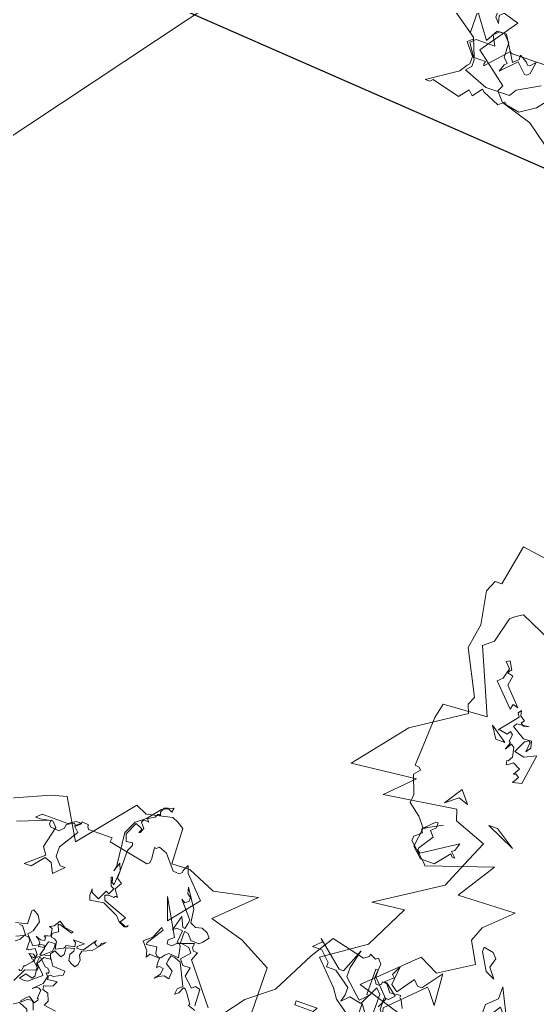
# Model space of a CAD drawing. Header units: metres. Extents: x -71 to 881, y -503 to 661.
# Drawn here: x 210.94 to 215.14, y 556.47 to 564.47 of the extents above; entities that cross this region are included whole.
import ezdxf

# ---------------------------------------------------------------- set-up
doc = ezdxf.new("R2010")
doc.units = ezdxf.units.M
doc.layers.add('04. Pisos', color=8, linetype='Continuous', lineweight=5)
doc.layers.add('ARBRE', color=100, linetype='Continuous', lineweight=13, true_color=0x00ff3f)

# ---------------------------------------------------------------- blocks, each defined once
blk = doc.blocks.new('WMF2', base_point=(0, 0.01))
at = {"color": 251, "lineweight": 0, "true_color": 0x636466}
for points in [[(81.23, -212.64), (86.45, -202.37), (92.4, -197.64), (98.49, -189.57)], [(99.88, -192.88), (107.36, -202.17), (106.64, -204.2), (107.63, -204.27), (108.14, -204.87), (108.06, -205.98), (111.91, -204.61), (112.96, -203.7), (114.06, -203.79), (114.16, -204.2), (114.12, -204.74), (112.93, -205.76), (117.77, -214.23), (115.81, -208.91), (110.13, -215.92), (115.04, -221.02), (115.66, -222.79), (116.35, -221.31), (116.39, -220.76), (116.99, -220.25), (118.51, -220.38), (121.42, -223.82), (123.45, -224.55), (124.06, -224.04), (124.6, -224.1), (124.28, -221.43), (124.37, -220.32), (124.97, -219.82), (134.84, -221.76), (134.73, -222.86), (140.59, -222.8), (140.98, -223.38), (140.96, -223.82), (142.59, -223.95), (142.62, -223.52), (143.7, -222.51), (144.2, -223.11), (145.93, -222.16), (146.02, -221.17), (147.09, -220.14), (149.19, -220.32), (149.69, -220.93), (149.6, -221.91), (157.24, -218.9)], [(202.85, -164.87), (210.8, -168.41), (212.43, -167.44), (213.62, -166.42), (215.13, -160.27), (217.5, -158.38), (210.72, -142.97), (221.5, -142.28), (222.26, -138.6), (222.84, -126.51), (221.75, -126.41), (221.24, -125.83), (222.46, -124.38), (220.76, -119.93), (220.93, -117.85), (217.92, -115.52), (216.01, -113.25), (211.75, -115.52), (215.09, -113.71), (215.69, -113.21), (216.23, -113.25), (216.29, -112.71), (215.78, -112.1), (217.44, -110.7), (217.53, -109.6), (213.13, -105.6), (212.64, -105.02), (197.13, -110.25), (202.88, -101.16), (188.84, -101.73), (195.03, -95.86), (196.4, -92.3), (193.55, -87.25), (201.48, -82.18), (206.17, -84.52), (217.5, -73.62), (205.76, -70.03), (212.07, -61.12), (204.08, -54.99), (204.77, -53.52), (202.84, -51.25), (195.1, -48.95), (190.12, -45.33)], [(56.89, -208.24), (57.74, -209.97), (58.25, -210.45), (58.2, -211), (60.88, -210.67), (62.28, -212.43), (63.37, -212.54), (63.42, -211.98), (64, -211.48), (64.56, -211.53), (65.45, -212.71), (65.14, -216.33), (66.13, -217.51), (66.73, -217.02), (68.24, -217.69), (68.28, -217.15), (69.45, -216.26), (77.76, -218.17), (81.23, -212.64), (81.23, -212.64)], [(205.44, -181.84), (216.23, -183.49), (218.11, -173.58), (219.76, -173.52), (220.92, -170.8), (219.49, -162.84), (220.49, -156.77), (215.08, -146.26), (215.94, -144.26), (215.12, -142.21), (227.2, -134.24), (237.13, -121.84), (221.43, -123.58), (227.53, -117.47), (210.08, -120.09), (209.21, -117.47), (201.41, -114.58), (204.04, -108.47), (206.64, -102.36), (221.47, -92.77), (213.62, -93.64), (218.84, -83.17), (228.67, -76.4), (223.08, -70.7), (221.59, -68.47), (214.46, -63.39), (212.7, -59.01), (209.83, -58.98), (210.04, -58.28), (209.88, -57.88), (205.22, -63.07), (204.55, -62.86), (196.2, -62.98)], [(89.7, -182.43), (90.01, -206.45), (97.85, -210.62), (106.23, -212.96), (97.57, -221.28), (108.11, -219.06), (114.95, -222), (119.42, -221.88), (119.84, -230.55), (121.43, -231.58), (122.86, -232.19), (129.04, -230.77), (131.8, -232.03), (142.53, -219.05), (147.98, -228.38), (151.61, -227.39), (162.65, -222.48)], [(220.57, -50.22), (221.79, -50.2), (214.78, -54.92), (213.59, -56.76), (213.1, -57.26), (213.13, -59.1), (215.47, -61.97), (214.27, -63.08), (215.5, -64.29), (215.56, -69.52), (211.34, -63.72), (209.67, -66.67), (207.37, -66.7), (203.77, -60.91), (202.56, -62.13), (202.58, -63.23), (200.85, -62.15), (200.24, -61.55), (199.64, -61.56), (198.56, -62.79), (199.01, -59.87), (199.61, -59.26), (200.21, -59.24), (202.55, -61.52), (206.05, -57.94), (205.47, -59.78), (204.85, -60.28), (206.1, -61.48), (206.14, -65.01), (207.85, -66.7), (209.07, -66.69), (210.27, -65.56), (209.03, -63.15), (213.66, -63.1), (214.86, -61.99), (212.51, -58.47), (212.49, -56.77), (213.57, -55.55), (207.7, -53.3), (201.85, -53.37), (200.78, -55.09), (195.57, -58.07)], [(192.02, -56.41), (194.9, -52.85), (198.42, -50.48), (201.82, -51.06), (202.43, -51.55), (203.66, -50.42), (207.69, -52.09), (208.3, -52.68), (210.1, -50.35), (211.21, -51.44), (213, -49.09), (219.97, -50.84), (220.57, -50.22), (220.57, -50.22)], [(211.1, -72.56), (210.01, -72.56), (208.8, -73.77), (211.73, -76.09), (212.35, -76.09), (210.51, -77.8), (211.1, -78.4), (210.01, -80.71), (210.51, -76.09), (208.8, -74.88), (205.88, -79.01), (204.66, -77.8), (203.56, -77.8), (200.04, -82.55), (199.42, -74.88), (201.73, -77.8), (202.34, -78.4), (210.51, -70.25), (210.01, -68.43), (211.1, -69.64), (211.1, -72.56), (211.1, -72.56)], [(184.65, -79.77), (186.95, -76.25), (186.95, -75.04), (188.18, -76.25), (188.18, -79.17), (185.74, -81.48), (185.74, -84.42), (181.72, -76.25), (184.65, -79.77), (184.65, -79.77)], [(110.5, -210.3), (109.11, -209.66), (107.56, -210.01), (106.1, -209.43), (105.21, -208.37), (106.3, -206.96), (107.08, -206.3), (109.11, -206.4), (110.23, -207.75), (111.21, -207.86), (111.17, -205.1), (108.98, -204.68), (108.09, -203.61), (109.95, -201.54), (108.82, -200.21), (107.05, -200.28), (107.47, -198.09), (105.17, -195.92), (104.39, -196.59), (103.18, -196.28), (102.97, -192.24)], [(102.6, -191.22), (104.51, -191.89), (104.23, -192.12), (105.81, -194.43), (106.51, -195.26), (106.98, -195.35), (107.6, -193.84), (108.41, -193.19), (108.29, -194.62), (107.17, -195.57), (109.76, -200.75), (111.21, -201.34), (112.19, -201.47), (112.55, -200.2), (112.63, -199.28), (110.76, -198.09), (110.9, -196.12), (112.13, -196.43), (113.42, -195.8), (114.19, -195.14), (113.09, -196.56), (112.98, -198.01), (113.96, -198.14), (114.51, -197.67), (114.61, -198.91), (114.58, -199.9), (117.07, -200.09), (117.61, -199.16), (118.02, -200.63), (119.62, -202.52), (117.74, -204.14), (116.53, -207), (116.04, -206.45), (118.58, -202.45), (118.63, -201.93), (116.12, -202.24), (115.77, -200.72), (115.3, -200.17), (114.31, -200.14), (113.77, -201.07), (112.93, -201.79), (110.47, -201.58), (110.98, -204.31), (111.44, -204.87), (111.97, -204.91), (111.68, -207.85), (113.17, -208.02), (114, -207.32), (112.98, -210.96), (111.87, -208.65), (111.36, -208.61), (111.05, -209.82), (110.92, -210.8), (114.34, -214.81), (113.44, -214.21), (112.61, -214.93), (112.58, -215.91), (113.47, -216.49), (113.87, -217.98), (110.96, -213.56), (110.5, -210.3), (110.5, -210.3)], [(193.06, -90.68), (193.06, -91.77), (190.63, -91.29), (189.54, -90.08), (190.15, -87.76), (188.32, -85.45), (190.63, -86.53), (193.06, -90.68), (193.06, -90.68)], [(216.62, -108.51), (216.01, -113.25), (213.7, -115.58), (213.1, -115.58), (213.1, -114.35), (214.19, -113.25), (213.1, -112.03), (215.41, -108.51), (215.41, -107.9), (214.8, -107.41), (206.64, -112.66), (207.25, -110.82), (207.86, -110.33), (206.64, -109.11), (207.25, -109.11), (207.86, -109.72), (210.77, -106.2), (214.19, -106.2), (216.62, -108.51), (216.62, -108.51)], [(194.63, -115.87), (201.7, -119.08), (199.51, -119.1), (194.63, -115.87), (194.63, -115.87)], [(208.1, -122), (210.46, -122.83), (213.34, -120.5), (210.43, -124.86), (208.1, -122), (208.1, -122)], [(198.96, -132.02), (199.76, -132.54), (200.36, -132.4), (199.38, -133.95), (201.26, -134.85), (202.39, -133.98), (202.72, -133.9), (202.93, -134.84), (202.59, -134.91), (201.88, -136.06), (202.37, -138.31), (203.19, -138.84), (204.17, -137.22), (203.51, -139.04), (203.93, -139.29), (203.69, -141.03), (204.43, -141.55), (204.96, -140.74), (206.69, -141.04), (207.29, -140.91), (203.63, -145.45), (204.17, -146.3), (203.66, -147.12), (203.34, -145.79), (202.2, -145.06), (202.72, -144.26), (201.92, -143.8), (200.66, -144.08), (203.6, -143.77), (204.12, -142.96), (200.96, -141), (198.96, -141.1), (198.59, -139.51), (199.36, -138.28), (199.2, -140.69), (199.61, -140.96), (200.47, -140.41), (201.83, -137.47), (199.42, -136.95), (196.65, -138.27), (197.74, -130.97), (199.93, -130.47), (198.96, -132.02), (198.96, -132.02)], [(208.87, -141.57), (204.74, -138.66), (207.06, -138.66), (208.87, -141.57), (208.87, -141.57)], [(208.96, -155.15), (209.4, -154.92), (209.63, -154.33), (208.3, -153.97), (208.67, -151.63), (204.64, -147.41), (205.96, -147.79), (206.24, -146.5), (211.37, -151.69), (210.33, -152.81), (209.63, -155.34), (210.96, -156.71), (210.11, -157.18), (208.96, -155.15), (208.96, -155.15)], [(138.94, -175.74), (144.01, -172.85), (146.39, -171.88), (146.93, -173.42), (151.56, -171.55), (151.13, -168.2), (150.13, -165.91), (148.68, -166.49), (149.35, -164.92), (151.24, -166.38), (151.67, -169.75), (153.13, -172.22), (143.98, -176.02), (143.88, -177.83), (142.05, -179.02), (139.92, -178.12), (138.94, -175.74), (138.94, -175.74)], [(138.43, -178.41), (139, -179.91), (139.48, -180.48), (140.6, -180.25), (141.77, -179.29), (141.95, -179.48), (140.94, -180.66), (140.37, -181.13), (138.81, -180.09), (138.2, -180.94), (138.17, -181.3), (138.5, -181.3), (138.3, -183.46), (138.84, -183.71), (139.55, -183.74), (140.34, -183.1), (138.33, -185.08), (138.01, -186.66), (137.96, -187.04), (138.47, -187.64), (138.27, -187.81), (137.93, -187.74), (138.03, -188.28), (138.55, -188.89), (139.2, -188.95), (140.91, -190.59), (141.25, -190.57), (141.38, -189.16), (139.54, -187.38), (139.07, -186.81), (142.01, -184.38), (142.93, -184.24), (144.01, -184.38), (142.96, -185.86), (141.2, -185.39), (140.77, -186.02), (140.94, -188.21), (142.43, -189.6), (142.8, -189.62), (143.13, -190.05), (142.18, -190.14), (141.95, -191.03), (142.93, -192.19), (144.24, -191.39), (144.58, -191.45), (144.78, -191.29), (144.74, -193.64), (145.22, -194.21), (146.33, -194.31), (146.97, -193.1), (147.96, -192.3)], [(148.2, -193.41), (146.53, -194.15), (146.12, -194.49), (147.57, -196.24), (148.3, -196.27)], [(144.9, -186.35), (144.5, -186.09), (144.14, -186.16), (144.04, -187.62), (143.83, -187.48), (142.52, -189.03), (142.08, -189.67), (142.11, -190.02), (143.28, -190.18), (143.89, -190.6), (142.85, -190.79), (141.99, -190.19), (138.87, -193), (138.74, -194.12), (138.82, -194.82), (139.8, -194.84), (140.46, -194.71), (140.93, -193.17), (142.31, -192.91), (142.34, -193.82), (143.01, -194.6), (143.63, -195.01), (142.43, -194.52), (141.41, -194.72), (141.51, -195.42), (141.95, -195.71), (141.09, -196.03), (140.4, -196.21), (140.74, -197.98), (141.5, -198.18), (140.55, -198.74), (139.52, -200.23), (138.03, -199.22), (135.82, -198.91), (136.11, -198.49), (139.38, -199.5), (139.74, -199.42), (139.04, -197.73), (140.05, -197.19), (140.36, -196.75), (140.18, -196.05), (139.41, -195.86), (138.75, -195.42), (138.41, -193.65), (136.6, -194.53), (136.31, -194.97), (136.38, -195.33), (134.28, -195.7), (134.46, -196.76), (135.1, -197.22), (132.37, -197.2), (133.77, -195.99), (133.7, -195.63), (132.79, -195.64), (132.09, -195.74), (129.95, -198.9), (130.18, -198.17), (129.52, -197.73), (128.84, -197.89), (128.6, -198.62), (127.64, -199.19), (130.16, -196.3), (132.35, -195.35), (132.53, -194.25), (131.99, -193.25), (132.12, -192.12), (132.68, -191.29), (133.87, -191.79), (134.49, -192.21), (134.79, -193.63), (134.09, -194.68), (134.18, -195.38), (136.09, -194.82), (135.98, -193.22), (136.53, -192.38), (138.34, -193.29), (139.06, -192.24), (138.68, -191.03), (140.3, -190.91), (141.35, -188.87), (140.74, -188.44), (140.72, -187.54), (143.51, -186.63), (145.06, -183.4)], [(149.38, -196.4), (146.61, -197.04), (146.66, -200.28), (146.27, -200.62), (144.88, -199.79), (144.11, -198.43), (144.72, -195.93), (145.72, -194.82), (143.6, -192.6), (142.05, -193.54), (141.19, -193.65), (140.84, -192.91), (141.38, -191.16), (138.98, -191.83), (137.57, -189.7), (134.5, -189.55), (134.6, -188.51), (136.69, -187.48), (137.39, -187.51), (137.76, -187.2), (137.7, -186.3), (135.35, -186.6), (135.98, -185.39), (137.66, -184.67), (138.03, -184.72), (137.93, -183.77), (136.52, -183.3), (135.82, -181.61), (136.44, -180.4), (133.42, -179.96)], [(62.92, -202.64), (62.92, -209.57), (64.13, -210.8), (66.44, -206.05), (69.38, -206.67), (71.07, -204.94), (70.59, -206.67), (70.59, -208.49), (74.6, -211.4), (76.92, -211.4), (76.92, -212.49), (79.35, -214.81), (81.66, -214.81), (79.84, -216.64), (80.44, -217.25), (73.99, -211.89), (72.89, -211.89), (70.59, -217.73), (71.68, -213.12), (71.68, -210.8), (67.05, -206.67), (65.23, -208.49), (65.83, -208.49), (65.83, -214.81), (65.23, -214.81), (65.23, -213.12), (61.21, -208.97), (62.31, -206.67)], [(80.95, -201.5), (75.73, -201.5), (76.34, -200.42), (80.95, -200.42), (80.95, -201.5), (80.95, -201.5)], [(128.63, -229.85), (130.85, -228.1), (132.31, -224.99), (131.45, -216.73), (131.71, -215.63), (130.94, -217.85), (130.31, -216.16), (130.6, -212.58), (131.48, -213.21), (131.19, -213.31), (131.49, -214.13), (131.79, -214.02), (131.07, -212.08), (130.28, -211.7), (130.98, -210.18), (131.77, -210.56), (132.87, -208.24), (134.78, -209.13), (135.09, -209.95), (135.09, -208.36), (134.68, -207.25), (131.36, -207.8), (127.52, -206.02), (126.48, -204.8), (124.97, -204.1), (124.38, -204.31), (124.19, -204.71), (124.67, -204.21), (126.19, -204.91), (125.4, -206.21), (130.16, -207.96), (131.33, -208.46), (131.74, -209.57), (130.87, -209.89), (129.57, -209.78), (129.36, -210.13), (129.07, -210.23), (128.75, -210.08), (129.97, -211.82), (128.98, -213.46), (130.3, -214.3), (130.27, -221.28), (129.57, -222.8), (129.78, -223.38), (131.29, -223.17), (131.93, -224.86), (130.51, -227.9), (128.94, -227.21), (128.82, -226.92), (129.2, -226.13), (128.91, -226.23), (128.41, -227.4), (129.45, -228.63), (129.11, -229.36), (127.81, -229.23), (128.24, -229.68), (128.34, -229.97), (126.82, -230.86), (126.44, -231.65), (126.15, -231.77), (125.75, -231.58), (126.06, -232.39), (125.56, -233.58), (124.75, -233.87), (123.53, -233.31), (123.33, -234.38), (126.03, -233.07), (128.63, -229.85), (128.63, -229.85)], [(147.98, -213.1), (150.4, -210.17), (152.11, -210.17), (147.98, -213.72), (149.19, -215.41), (147.98, -220.65), (149.19, -221.87), (152.11, -221.27), (153.32, -221.27), (152.11, -222.48), (145.66, -222.48), (143.95, -223.57), (142.74, -223.57), (143.95, -222.48), (142.74, -221.27), (145.66, -216.64), (145.66, -214.32), (143.95, -212.49), (142.74, -212.49), (145.04, -210.17), (146.26, -212.49), (147.98, -213.1), (147.98, -213.1)]]:
    blk.add_lwpolyline(points, dxfattribs=at)

msp = doc.modelspace()

# ---------------------------------------------------------------- linework, layer by layer
at = {"color": 240, "true_color": 0xed1f24}
msp.add_lwpolyline([(19.7922, 661.3985), (71.0195, 593.3674), (166.383, 584.6747), (221.5037, 560.4982), (272.4455, 526.1574), (279.4938, 486.4237), (249.1842, 452.9183), (220.524, 401.8709), (211.2396, 381.7348), (204.3913, 371.8549)], dxfattribs=at)
at = {"layer": '04. Pisos'}
msp.add_line((210.5526, 563.3142), (212.6367, 564.6949), dxfattribs=at)

# ---------------------------------------------------------------- block references
at = {"layer": 'ARBRE', "color": 251, "lineweight": 5, "true_color": 0x636466, "xscale": 0.03451886634015593, "yscale": 0.03451886634015593, "zscale": 0.03451886634015593, "rotation": 160.1685466476646}
for p in [(220.8414, 559.756), (219.9007, 551.6983), (213.4502, 549.0124)]:
    msp.add_blockref('WMF2', p, dxfattribs=at)

doc.saveas('drawing.dxf')
